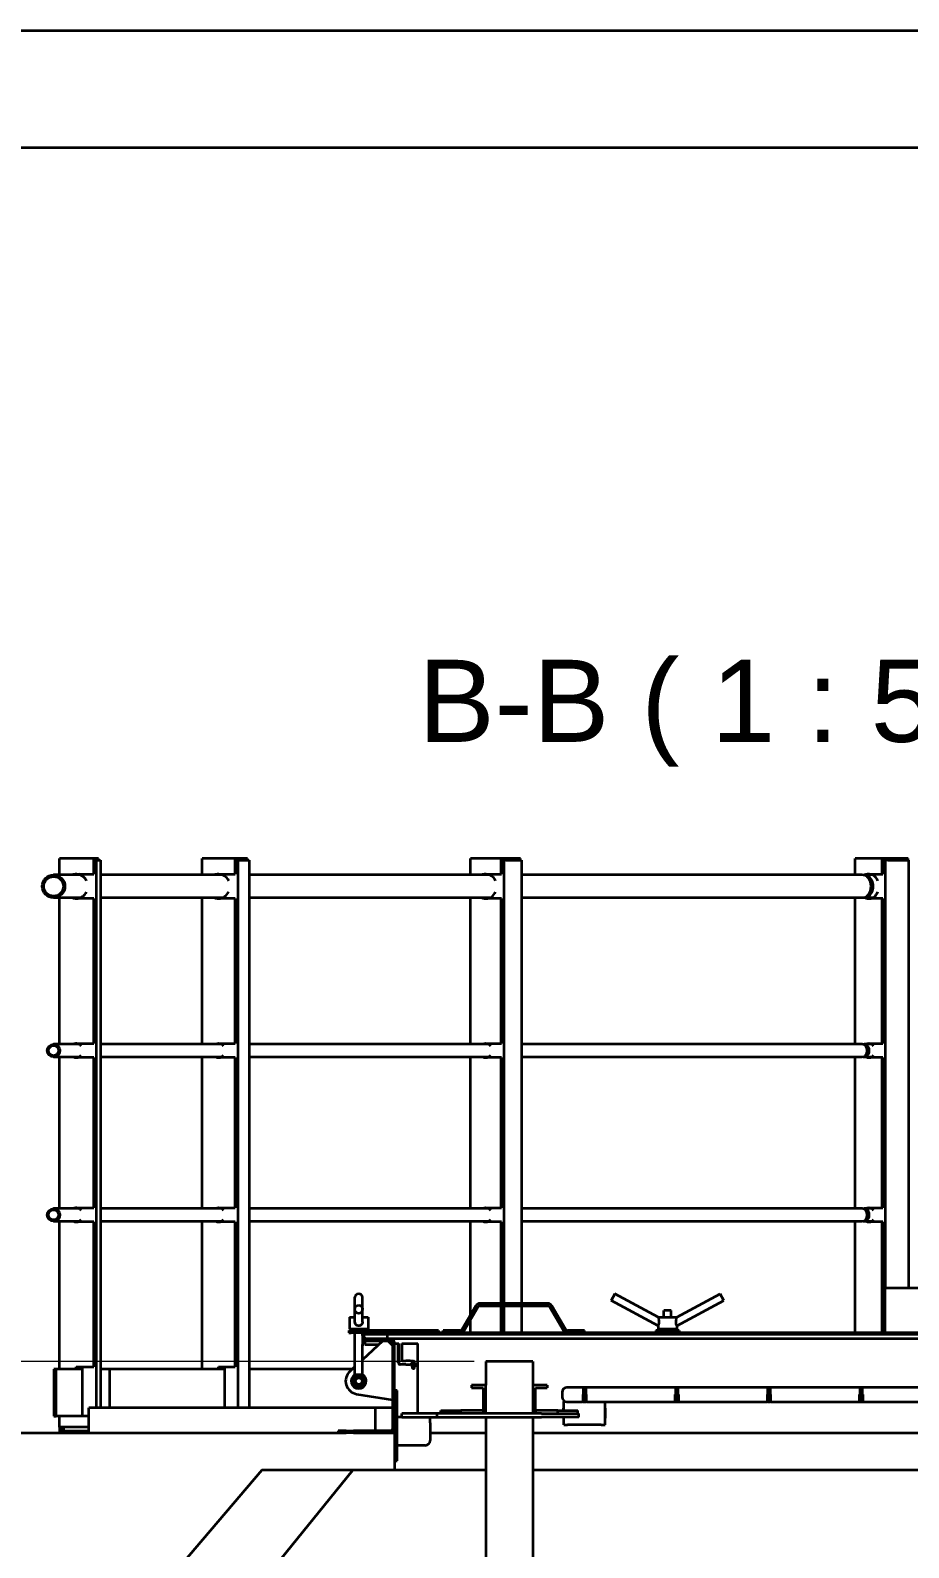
# Model space of a CAD drawing. Header units: millimetres. Extents: x 0 to 42050, y 0 to 29700.
# Drawn here: x 16747 to 18618, y 26467 to 29700 of the extents above; entities that cross this region are included whole.
import ezdxf

# ---------------------------------------------------------------- set-up
doc = ezdxf.new("R2010")
doc.units = ezdxf.units.MM
doc.header["$LTSCALE"] = 50
doc.layers.get('0').update_dxf_attribs({"lineweight": 18})
for name, color, linetype, lineweight in [('Border', 7, 'Continuous', 35), ('Dimension', 7, 'Continuous', 18), ('Hatch', 7, 'Continuous', 18), ('Symbol', 7, 'Continuous', 18), ('Visible', 7, 'Continuous', 35)]:
    doc.layers.add(name, color=color, linetype=linetype, lineweight=lineweight)
doc.styles.add('Label Text', font='arial.ttf')
doc.styles.add('Title', font='arial.ttf')
doc.dimstyles.new('Default - Method 2b', dxfattribs={"dimscale": 50, "dimtxt": 3, "dimasz": 2.5, "dimexe": 3, "dimexo": 0.5, "dimgap": 0.7, "dimtad": 0, "dimtoh": 1, "dimdec": 1, "dimrnd": 1e-08, "dimtxsty": 'Title', "dimcen": 0.09, "dimdle": 10, "dimclrd": 256, "dimclre": 256, "dimclrt": 7, "dimadec": 0, "dimazin": 2, "dimtfac": 0.833333, "dimtdec": 1, "dimtmove": 0, "dimatfit": 3, "dimfxl": 1, "dimtolj": 1, "dimlwd": -1, "dimlwe": -1, "dimarcsym": 0})
pattern_1 = [(129.77246, (0, 0), (-122.01384, -101.5588), [])]
pattern_2 = [(249.7727, (0, 0), (148.9596, -54.8871), [])]
pattern_3 = [(144.77244, (0, 0), (-91.571, -129.6777), [])]
pattern_4 = [(234.77265, (0, 0), (129.67805, -91.57055), [])]
pattern_5 = [(219.7726, (0, 0), (101.5591, -122.0136), [])]

# ---------------------------------------------------------------- blocks, each defined once
blk = doc.blocks.new('Borders Bigadan Border')
at = {"layer": 'Border'}
for p, q in [((0, 594), (841, 594)), ((836, 589), (20, 589))]:
    blk.add_line(p, q, dxfattribs=at)
blk = doc.blocks.new('*D38')
at = {"layer": 'Defpoints', "color": 0, "transparency": 16777216}
for p in [(17717.4, 26863.8), (15645.4, 20352.3), (16451.1, 20352.3)]:
    blk.add_point(p, dxfattribs=at)
at = {"layer": 'Dimension', "transparency": 16777216}
for p, q in [((17692.4, 26863.8), (15495.4, 26863.8)), ((15645.4, 26738.8), (15645.4, 23852.9)), ((15645.4, 20477.3), (15645.4, 23363.1)), ((16426.1, 20352.3), (15495.4, 20352.3))]:
    blk.add_line(p, q, dxfattribs=at)
for points in [[(15624.6, 26738.8), (15666.3, 26738.8), (15645.4, 26863.8)], [(15624.6, 20477.3), (15666.3, 20477.3), (15645.4, 20352.3)]]:
    blk.add_solid(points, dxfattribs=at)
at = {"layer": 'Dimension', "color": 7, "transparency": 16777216, "insert": (15722, 23398.1), "char_height": 150, "attachment_point": 7, "rotation": 90, "style": 'Title'}
blk.add_mtext('\\A1;6511', dxfattribs=at)

msp = doc.modelspace()

# ---------------------------------------------------------------- hatches: boundary and pattern name
at = {"layer": 'Hatch'}
h = msp.add_hatch(dxfattribs=at)
h.set_pattern_fill('ANSI31', color=256, scale=1270, angle=84.77246, style=0)
h.set_pattern_definition(pattern_1)
edge = h.paths.add_edge_path()
edge.add_ellipse((16796.08, 27876.33), major_axis=(24.15, 0), ratio=1, start_angle=0, end_angle=360)
edge = h.paths.add_edge_path(flags=0)
edge.add_ellipse((16796.08, 27876.33), major_axis=(-20.9, 0), ratio=1, start_angle=0, end_angle=360)
h = msp.add_hatch(dxfattribs=at)
h.set_pattern_fill('ANSI31', color=256, scale=1270, angle=204.77268, style=0)
h.set_pattern_definition(pattern_2)
edge = h.paths.add_edge_path()
edge.add_ellipse((16796.08, 27526.33), major_axis=(13.45, 0), ratio=1, start_angle=0, end_angle=360)
edge = h.paths.add_edge_path(flags=0)
edge.add_ellipse((16796.08, 27526.33), major_axis=(-10.8, 0), ratio=1, start_angle=0, end_angle=360)
h = msp.add_hatch(dxfattribs=at)
h.set_pattern_fill('ANSI31', color=256, scale=1270, angle=99.77244, style=0)
h.set_pattern_definition(pattern_3)
edge = h.paths.add_edge_path()
edge.add_ellipse((16796.08, 27176.33), major_axis=(0, 13.45), ratio=1, start_angle=0, end_angle=360)
edge = h.paths.add_edge_path(flags=0)
edge.add_ellipse((16796.08, 27176.33), major_axis=(0, 10.8), ratio=1, start_angle=0, end_angle=360)
h = msp.add_hatch(dxfattribs=at)
h.set_pattern_fill('ANSI31', color=256, scale=1270, angle=174.77261, style=0)
h.set_pattern_definition(pattern_5)
edge = h.paths.add_edge_path()
edge.add_ellipse((17446.44, 26975.17), major_axis=(0, 9.1), ratio=0.8790755, start_angle=0, end_angle=360)
h = msp.add_hatch(dxfattribs=at)
h.set_pattern_fill('ANSI31', color=256, scale=1270, angle=99.77244, style=0)
h.set_pattern_definition(pattern_3)
edge = h.paths.add_edge_path()
edge.add_line((17435.44, 26716.33), (17435.44, 26712.33))
edge.add_line((17435.44, 26712.33), (17514.44, 26712.33))
edge.add_ellipse((17514.44, 26720.33), major_axis=(8, 0), ratio=1, start_angle=270, end_angle=360)
edge.add_line((17522.44, 26720.33), (17522.44, 26904.33))
edge.add_ellipse((17514.44, 26904.33), major_axis=(8, 0), ratio=1, start_angle=0, end_angle=90)
edge.add_line((17514.44, 26912.33), (17462.44, 26912.33))
edge.add_line((17462.44, 26912.33), (17462.44, 26908.33))
edge.add_line((17462.44, 26908.33), (17514.44, 26908.33))
edge.add_ellipse((17514.44, 26904.33), major_axis=(4, 0), ratio=1, start_angle=0, end_angle=90, ccw=False)
edge.add_line((17518.44, 26904.33), (17518.44, 26720.33))
edge.add_ellipse((17514.44, 26720.33), major_axis=(0, -4), ratio=1, start_angle=0, end_angle=90, ccw=False)
edge.add_line((17514.44, 26716.33), (17435.44, 26716.33))
h = msp.add_hatch(dxfattribs=at)
h.set_pattern_fill('ANSI31', color=256, scale=1270, angle=174.77261, style=0)
h.set_pattern_definition(pattern_5)
edge = h.paths.add_edge_path()
edge.add_line((17457.44, 26900.33), (17457.44, 26912.33))
edge.add_line((17457.44, 26912.33), (17457.44, 26919.33))
edge.add_ellipse((17460.44, 26919.33), major_axis=(-3, 0), ratio=1, start_angle=270, end_angle=360, ccw=False)
edge.add_line((17460.44, 26922.33), (17507.44, 26922.33))
edge.add_line((17507.44, 26922.33), (19337.44, 26922.33))
edge.add_line((19337.44, 26922.33), (19384.44, 26922.33))
edge.add_ellipse((19384.44, 26919.33), major_axis=(3, 0), ratio=1, start_angle=0, end_angle=90, ccw=False)
edge.add_line((19387.44, 26919.33), (19387.44, 26912.33))
edge.add_line((19387.44, 26912.33), (19387.44, 26900.33))
edge.add_line((19387.44, 26900.33), (19390.44, 26900.33))
edge.add_line((19390.44, 26900.33), (19390.44, 26919.33))
edge.add_ellipse((19384.44, 26919.33), major_axis=(6, 0), ratio=1, start_angle=0, end_angle=90)
edge.add_line((19384.44, 26925.33), (17460.44, 26925.33))
edge.add_ellipse((17460.44, 26919.33), major_axis=(-6, 0), ratio=1, start_angle=270, end_angle=360)
edge.add_line((17454.44, 26919.33), (17454.44, 26900.33))
edge.add_line((17454.44, 26900.33), (17457.44, 26900.33))
h = msp.add_hatch(dxfattribs=at)
h.set_pattern_fill('ANSI31', color=256, scale=1270, angle=84.77246, style=0)
h.set_pattern_definition(pattern_1)
h.paths.add_polyline_path([(17457.44, 26922.33), (17457.44, 26919.33), (17457.44, 26912.33), (17462.44, 26912.33), (17507.44, 26912.33), (17507.44, 26922.33), (17460.44, 26922.33)])
h = msp.add_hatch(dxfattribs=at)
h.set_pattern_fill('ANSI31', color=256, scale=1270, angle=189.77265, style=0)
h.set_pattern_definition(pattern_4)
h.paths.add_polyline_path([(16801.58, 26747.33), (16801.58, 26847.33), (16796.58, 26847.33), (16796.58, 26747.33)])
h = msp.add_hatch(dxfattribs=at)
h.set_pattern_fill('ANSI31', color=256, scale=1270, angle=189.77265, style=0)
h.set_pattern_definition(pattern_4)
h.paths.add_polyline_path([(17522.44, 26652.33), (17528.44, 26652.33), (17528.44, 26802.33), (17522.44, 26802.33), (17522.44, 26720.33)])
h = msp.add_hatch(dxfattribs=at)
h.set_pattern_fill('ANSI31', color=256, scale=1270, angle=189.77265, style=0)
h.set_pattern_definition(pattern_4)
h.paths.add_polyline_path([(17930.94, 26778.33), (17930.94, 26808.33), (17924.94, 26808.33), (17924.94, 26778.33)])
h = msp.add_hatch(dxfattribs=at)
h.set_pattern_fill('ANSI31', color=256, scale=1270, angle=114.77241, style=0)
h.set_pattern_definition([(159.7724, (0, 0), (-54.8878, -148.95936), [])])
h.paths.add_polyline_path([(18127.44, 26778.33), (18127.44, 26808.33), (18121.44, 26808.33), (18121.44, 26778.33)])
h = msp.add_hatch(dxfattribs=at)
h.set_pattern_fill('ANSI31', color=256, scale=1270, angle=204.77268, style=0)
h.set_pattern_definition(pattern_2)
h.paths.add_polyline_path([(18323.77, 26778.33), (18323.77, 26808.33), (18317.77, 26808.33), (18317.77, 26778.33)])
h = msp.add_hatch(dxfattribs=at)
h.set_pattern_fill('ANSI31', color=256, scale=1270, angle=84.77246, style=0)
h.set_pattern_definition(pattern_1)
h.paths.add_polyline_path([(18520.24, 26778.33), (18520.24, 26808.33), (18514.24, 26808.33), (18514.24, 26778.33)])
h = msp.add_hatch(dxfattribs=at)
h.set_pattern_fill('ANSI31', color=256, scale=1270, angle=99.77244, style=0)
h.set_pattern_definition(pattern_3)
h.paths.add_polyline_path([(17419.44, 26712.33), (17419.44, 26716.33), (17402.44, 26716.33), (17402.44, 26712.33)])

# ---------------------------------------------------------------- linework, layer by layer
at = {"layer": 'Visible', "color": 9, "true_color": 0xc0c0c0}
for p, q in [((16881.19, 27935.33), (16808.68, 27935.33)), ((16808.68, 27900.48), (16808.68, 27935.33)), ((16891.59, 27935.33), (16881.19, 27935.33)), ((16881.19, 27935.33), (16881.19, 27902.33)), ((16881.54, 27932.33), (16881.54, 27902.33)), ((16881.77, 27932.33), (16881.54, 27932.33)), ((16881.77, 27932.33), (16886.74, 27932.33)), ((16886.74, 27932.33), (16886.74, 26765.33)), ((16887.78, 27932.33), (16886.74, 27932.33)), ((16887.78, 27932.33), (16894.94, 27932.33)), ((16891.59, 27932.33), (16891.59, 27935.33)), ((16894.94, 27932.33), (16895.98, 27932.33)), ((16895.98, 27932.33), (16895.98, 26765.33)), ((17182.52, 27935.33), (17112.82, 27935.33)), ((17112.82, 27900.48), (17112.82, 27935.33)), ((17209.27, 27935.33), (17182.52, 27935.33)), ((17182.52, 27935.33), (17182.52, 27902.33)), ((17183.41, 27932.33), (17183.41, 27902.33)), ((17184, 27932.33), (17183.41, 27932.33)), ((17184, 27932.33), (17188.78, 27932.33)), ((17188.78, 27932.33), (17188.78, 26765.33)), ((17191.45, 27932.33), (17188.78, 27932.33)), ((17191.45, 27932.33), (17209.88, 27932.33)), ((17209.27, 27932.33), (17209.27, 27935.33)), ((17209.88, 27932.33), (17212.56, 27932.33)), ((17212.56, 27932.33), (17212.56, 26765.33)), ((17749.14, 27935.33), (17684.66, 27935.33)), ((17684.66, 27900.48), (17684.66, 27935.33)), ((17791.33, 27935.33), (17749.14, 27935.33)), ((17749.14, 27935.33), (17749.14, 27902.33)), ((17750.55, 27932.33), (17750.55, 27902.33)), ((17751.49, 27932.33), (17750.55, 27932.33)), ((17751.49, 27932.33), (17755.9, 27932.33)), ((17755.9, 27932.33), (17755.9, 26987.59)), ((17760.12, 27932.33), (17755.9, 27932.33)), ((17760.12, 27932.33), (17789.18, 27932.33)), ((17789.18, 27932.33), (17793.4, 27932.33)), ((17791.33, 27932.33), (17791.33, 27935.33)), ((17793.4, 27932.33), (17793.4, 26987.59)), ((18561.52, 27935.33), (18504.48, 27935.33)), ((18504.48, 27900.48), (18504.48, 27935.33)), ((18617.68, 27935.33), (18561.52, 27935.33)), ((18561.52, 27935.33), (18561.52, 27902.33)), ((18563.39, 27932.33), (18563.39, 27902.33)), ((18564.64, 27932.33), (18563.39, 27932.33)), ((18564.64, 27932.33), (18568.55, 27932.33)), ((18568.55, 27932.33), (18568.55, 27020.33)), ((18574.16, 27932.33), (18568.55, 27932.33)), ((18574.16, 27932.33), (18612.85, 27932.33)), ((18612.85, 27932.33), (18618.47, 27932.33)), ((18617.68, 27932.33), (18617.68, 27935.33)), ((18618.47, 27932.33), (18618.47, 27020.33)), ((16853.63, 27900.48), (16796.08, 27900.48)), ((16844.94, 27902.33), (16881.19, 27902.33)), ((16850.45, 27902.33), (16856.44, 27898.84)), ((16881.19, 27902.33), (16881.54, 27902.33)), ((17156.95, 27900.48), (16895.98, 27900.48)), ((17141.54, 27901.27), (17141.54, 27900.48)), ((17147.67, 27902.33), (17182.52, 27902.33)), ((17153.89, 27902.33), (17159.65, 27898.84)), ((17182.52, 27902.33), (17183.41, 27902.33)), ((17726.46, 27900.48), (17212.56, 27900.48)), ((17716.9, 27902.33), (17749.14, 27902.33)), ((17723.63, 27902.33), (17728.96, 27898.84)), ((17749.14, 27902.33), (17750.55, 27902.33)), ((18519.51, 27900.48), (17793.4, 27900.48)), ((18542.5, 27900.48), (18523.84, 27900.48)), ((18533, 27902.33), (18561.52, 27902.33)), ((18540, 27902.33), (18544.71, 27898.84)), ((18561.52, 27902.33), (18563.39, 27902.33)), ((18535.74, 27890.15), (18535.46, 27890.54)), ((16796.08, 27852.18), (16853.1, 27852.18)), ((16808.68, 27539.78), (16808.68, 27852.18)), ((16881.19, 27850.33), (16844.94, 27850.33)), ((16881.19, 27850.33), (16881.19, 27541.33)), ((16881.54, 27850.33), (16881.19, 27850.33)), ((16881.54, 27850.33), (16881.54, 27541.33)), ((16895.98, 27852.18), (17156.44, 27852.18)), ((17112.82, 27539.78), (17112.82, 27852.18)), ((17141.54, 27852.18), (17141.54, 27851.39)), ((17144.83, 27852.18), (17144.83, 27850.62)), ((17182.52, 27850.33), (17147.67, 27850.33)), ((17182.52, 27850.33), (17182.52, 27541.33)), ((17183.41, 27850.33), (17182.52, 27850.33)), ((17183.41, 27850.33), (17183.41, 27541.33)), ((17212.56, 27852.18), (17725.99, 27852.18)), ((17684.66, 27539.78), (17684.66, 27852.18)), ((17749.14, 27850.33), (17716.9, 27850.33)), ((17749.14, 27850.33), (17749.14, 27541.33)), ((17750.55, 27850.33), (17749.14, 27850.33)), ((17750.55, 27850.33), (17750.55, 27541.33)), ((17793.4, 27852.18), (18519.51, 27852.18)), ((18504.48, 27539.78), (18504.48, 27852.18)), ((18523.84, 27852.18), (18542.08, 27852.18)), ((18561.52, 27850.33), (18533, 27850.33)), ((18535.74, 27862.5), (18535.46, 27862.11)), ((18561.52, 27850.33), (18561.52, 27541.33)), ((18563.39, 27850.33), (18561.52, 27850.33)), ((18563.39, 27850.33), (18563.39, 27541.33)), ((16850.19, 27539.78), (16796.08, 27539.78)), ((16796.08, 27512.88), (16850.12, 27512.88)), ((16808.68, 27189.78), (16808.68, 27512.88)), ((16844.94, 27541.33), (16881.19, 27541.33)), ((16881.19, 27511.33), (16844.94, 27511.33)), ((16847.52, 27541.33), (16850.98, 27539.32)), ((16881.19, 27541.33), (16881.54, 27541.33)), ((16881.19, 27511.33), (16881.19, 27191.33)), ((16881.54, 27511.33), (16881.19, 27511.33)), ((16881.54, 27511.33), (16881.54, 27191.33)), ((17153.64, 27539.78), (16895.98, 27539.78)), ((16895.98, 27512.88), (17153.58, 27512.88)), ((17112.82, 27189.78), (17112.82, 27512.88)), ((17144.83, 27512.88), (17144.83, 27511.85)), ((17147.67, 27541.33), (17182.52, 27541.33)), ((17182.52, 27511.33), (17147.67, 27511.33)), ((17151.08, 27541.33), (17154.4, 27539.32)), ((17182.52, 27541.33), (17183.41, 27541.33)), ((17182.52, 27511.33), (17182.52, 27191.33)), ((17183.41, 27511.33), (17182.52, 27511.33)), ((17183.41, 27511.33), (17183.41, 27191.33)), ((17723.4, 27539.78), (17212.56, 27539.78)), ((17212.56, 27512.88), (17723.34, 27512.88)), ((17684.66, 27189.78), (17684.66, 27512.88)), ((17716.9, 27541.33), (17749.14, 27541.33)), ((17749.14, 27511.33), (17716.9, 27511.33)), ((17721.03, 27541.33), (17724.1, 27539.32)), ((17749.14, 27541.33), (17750.55, 27541.33)), ((17749.14, 27511.33), (17749.14, 27191.33)), ((17750.55, 27511.33), (17749.14, 27511.33)), ((17750.55, 27511.33), (17750.55, 27191.33)), ((18519.51, 27539.78), (17793.4, 27539.78)), ((17793.4, 27512.88), (18519.51, 27512.88)), ((18504.48, 27189.78), (18504.48, 27512.88)), ((18539.79, 27539.78), (18523.84, 27539.78)), ((18523.84, 27512.88), (18539.74, 27512.88)), ((18528.92, 27534.6), (18528.25, 27535.27)), ((18528.92, 27518.06), (18528.25, 27517.39)), ((18533, 27541.33), (18561.52, 27541.33)), ((18561.52, 27511.33), (18533, 27511.33)), ((18537.7, 27541.33), (18540.42, 27539.32)), ((18561.52, 27541.33), (18563.39, 27541.33)), ((18561.52, 27511.33), (18561.52, 27191.33)), ((18563.39, 27511.33), (18561.52, 27511.33)), ((18563.39, 27511.33), (18563.39, 27191.33)), ((16850.19, 27189.78), (16796.08, 27189.78)), ((16844.94, 27191.33), (16881.19, 27191.33)), ((16847.52, 27191.33), (16850.98, 27189.32)), ((16881.19, 27191.33), (16881.54, 27191.33)), ((17153.64, 27189.78), (16895.98, 27189.78)), ((17147.67, 27191.33), (17182.52, 27191.33)), ((17151.08, 27191.33), (17154.4, 27189.32)), ((17182.52, 27191.33), (17183.41, 27191.33)), ((17723.4, 27189.78), (17212.56, 27189.78)), ((17716.9, 27191.33), (17749.14, 27191.33)), ((17721.03, 27191.33), (17724.1, 27189.32)), ((17749.14, 27191.33), (17750.55, 27191.33)), ((18519.51, 27189.78), (17793.4, 27189.78)), ((18539.79, 27189.78), (18523.84, 27189.78)), ((18533, 27191.33), (18561.52, 27191.33)), ((18537.7, 27191.33), (18540.42, 27189.32)), ((18561.52, 27191.33), (18563.39, 27191.33)), ((16796.08, 27162.88), (16850.12, 27162.88)), ((16808.68, 26847.33), (16808.68, 27162.88)), ((16881.19, 27161.33), (16844.94, 27161.33)), ((16881.19, 27161.33), (16881.19, 26852.33)), ((16881.54, 27161.33), (16881.19, 27161.33)), ((16881.54, 27161.33), (16881.54, 26852.33)), ((16895.98, 27162.88), (17153.58, 27162.88)), ((17112.82, 26847.33), (17112.82, 27162.88)), ((17144.83, 27162.88), (17144.83, 27161.85)), ((17182.52, 27161.33), (17147.67, 27161.33)), ((17182.52, 27161.33), (17182.52, 26852.33)), ((17183.41, 27161.33), (17182.52, 27161.33)), ((17183.41, 27161.33), (17183.41, 26852.33)), ((17212.56, 27162.88), (17723.34, 27162.88)), ((17684.66, 26963.41), (17684.66, 27162.88)), ((17749.14, 27161.33), (17716.9, 27161.33)), ((17749.14, 27161.33), (17749.14, 26987.59)), ((17750.55, 27161.33), (17749.14, 27161.33)), ((17750.55, 27161.33), (17750.55, 26987.59)), ((17793.4, 27162.88), (18519.51, 27162.88)), ((18504.48, 26925.33), (18504.48, 27162.88)), ((18523.84, 27162.88), (18539.74, 27162.88)), ((18528.92, 27184.6), (18528.25, 27185.27)), ((18528.92, 27168.06), (18528.25, 27167.39)), ((18561.52, 27161.33), (18533, 27161.33)), ((18561.52, 27161.33), (18561.52, 26925.33)), ((18563.39, 27161.33), (18561.52, 27161.33)), ((18563.39, 27161.33), (18563.39, 26925.33)), ((17749.14, 26982.59), (17749.14, 26925.33)), ((17750.55, 26982.59), (17750.55, 26925.33)), ((17755.9, 26982.59), (17755.9, 26925.33)), ((17793.4, 26982.59), (17793.4, 26925.33)), ((17684.66, 26925.33), (17684.66, 26953.41)), ((16801.58, 26847.33), (16796.58, 26847.33)), ((16796.58, 26847.33), (16796.58, 26747.33)), ((16801.58, 26747.33), (16801.58, 26847.33)), ((16856.94, 26847.33), (16801.58, 26847.33)), ((16844.44, 26847.33), (16844.44, 26852.33)), ((16844.44, 26852.33), (16881.19, 26852.33)), ((16844.79, 26852.33), (16844.79, 26847.33)), ((16854.49, 26847.33), (16854.49, 26852.33)), ((16854.84, 26852.33), (16854.84, 26847.33)), ((16856.94, 26852.33), (16856.94, 26747.33)), ((16881.19, 26852.33), (16881.54, 26852.33)), ((16915.8, 26847.33), (16895.98, 26847.33)), ((16915.8, 26765.33), (16915.8, 26847.33)), ((16916.02, 26847.33), (16915.8, 26847.33)), ((17160.13, 26847.33), (16916.02, 26847.33)), ((16916.02, 26765.33), (16916.02, 26847.33)), ((17147.19, 26847.33), (17147.19, 26852.33)), ((17147.19, 26852.33), (17182.52, 26852.33)), ((17148.08, 26852.33), (17148.08, 26847.33)), ((17160.13, 26852.33), (17160.13, 26765.33)), ((17182.52, 26852.33), (17183.41, 26852.33)), ((17432.25, 26847.33), (17212.56, 26847.33)), ((16796.58, 26747.33), (16801.58, 26747.33)), ((16850.53, 26747.33), (16801.58, 26747.33)), ((16808.68, 26724.33), (16808.68, 26747.33)), ((16870.89, 26747.33), (16850.53, 26747.33)), ((16721.09, 26712.33), (17402.44, 26712.33)), ((16817.62, 26724.33), (16808.68, 26724.33)), ((16809.72, 26712.33), (16809.72, 26724.33)), ((16870.89, 26715.33), (16811.78, 26715.33)), ((16811.78, 26715.33), (16811.78, 26712.33)), ((16812.7, 26715.33), (16812.7, 26724.33)), ((16817.21, 26721.33), (16817.21, 26724.33)), ((16817.21, 26721.33), (16817.21, 26715.33)), ((16870.89, 26724.33), (16817.62, 26724.33)), ((17514.44, 26712.33), (17522.44, 26712.33)), ((17598.44, 26712.33), (17717.44, 26712.33)), ((17817.44, 26712.33), (19322.44, 26712.33)), ((17522.44, 26652.33), (17522.44, 26632.33)), ((17239.8, 26632.33), (17052.35, 26412.33)), ((17522.44, 26632.33), (17239.8, 26632.33)), ((17255.69, 26412.33), (17433.81, 26632.33)), ((17717.44, 26632.33), (17522.44, 26632.33)), ((19322.44, 26632.33), (17817.44, 26632.33))]:
    msp.add_line(p, q, dxfattribs=at)
at = {"layer": 'Visible'}
for p, q in [((17438.44, 26975.17), (17438.44, 27001.3)), ((17454.44, 26975.17), (17454.44, 27001.3)), ((17992.07, 27008.33), (17984.44, 26994.26)), ((18084.44, 26940.04), (17984.44, 26994.26)), ((18084.44, 26958.24), (17992.07, 27008.33)), ((18124.44, 26958.24), (18216.81, 27008.33)), ((18124.44, 26940.04), (18224.44, 26994.26)), ((18224.44, 26994.26), (18216.81, 27008.33)), ((18568.44, 26925.33), (18568.44, 27020.33)), ((18668.44, 27020.33), (18568.44, 27020.33)), ((17438.44, 26948.23), (17438.44, 26975.17)), ((17454.44, 26948.23), (17454.44, 26975.17)), ((17695.73, 26982.59), (17667, 26932.83)), ((17671.33, 26930.33), (17700.06, 26980.09)), ((17849.49, 26987.59), (17704.39, 26987.59)), ((17704.39, 26982.59), (17849.49, 26982.59)), ((17853.82, 26980.09), (17882.55, 26930.33)), ((17886.88, 26932.83), (17858.15, 26982.59)), ((18112.44, 26972.33), (18096.44, 26972.33)), ((18096.44, 26958.33), (18096.44, 26972.33)), ((18112.44, 26958.33), (18112.44, 26972.33)), ((17425.44, 26930.33), (17425.44, 26925.33)), ((17425.44, 26930.33), (17430.44, 26930.33)), ((17426.44, 26958.33), (17438.44, 26958.33)), ((17426.44, 26958.33), (17426.44, 26933.33)), ((17426.44, 26933.33), (17466.44, 26933.33)), ((17616.44, 26930.33), (17430.44, 26930.33)), ((17431.44, 26930.33), (17431.44, 26933.33)), ((17454.44, 26958.33), (17466.44, 26958.33)), ((17461.44, 26930.33), (17461.44, 26933.33)), ((17466.44, 26958.33), (17466.44, 26933.33)), ((17616.44, 26930.33), (17616.44, 26925.33)), ((17662.67, 26930.33), (17626.44, 26930.33)), ((17626.44, 26925.33), (17626.44, 26930.33)), ((17927.44, 26930.33), (17891.21, 26930.33)), ((17927.44, 26925.33), (17927.44, 26930.33)), ((18129.44, 26930.33), (18079.44, 26930.33)), ((18079.44, 26930.33), (18079.44, 26925.33)), ((18084.44, 26958.33), (18124.44, 26958.33)), ((18084.44, 26958.33), (18084.44, 26958.24)), ((18084.44, 26940.04), (18084.44, 26933.33)), ((18084.44, 26933.33), (18124.44, 26933.33)), ((18089.44, 26930.33), (18089.44, 26933.33)), ((18119.44, 26930.33), (18119.44, 26933.33)), ((18124.44, 26958.33), (18124.44, 26958.24)), ((18124.44, 26940.04), (18124.44, 26933.33)), ((18129.44, 26930.33), (18129.44, 26925.33)), ((17425.44, 26925.33), (17430.44, 26925.33)), ((17460.44, 26925.33), (17430.44, 26925.33)), ((17438.44, 26836.18), (17438.44, 26925.33)), ((17454.44, 26919.33), (17454.44, 26925.33)), ((17454.44, 26919.33), (17454.44, 26900.33)), ((17497.86, 26907.8), (17454.44, 26867.78)), ((17454.44, 26900.33), (17457.44, 26900.33)), ((17454.44, 26836.18), (17454.44, 26900.33)), ((17457.44, 26922.33), (17457.44, 26912.33)), ((17507.44, 26922.33), (17457.44, 26922.33)), ((17457.44, 26900.33), (17457.44, 26919.33)), ((17457.44, 26912.33), (17507.44, 26912.33)), ((17459.56, 26912.33), (17459.56, 26900.33)), ((17459.56, 26900.33), (17489.76, 26900.33)), ((19384.44, 26925.33), (17460.44, 26925.33)), ((17460.44, 26922.33), (19384.44, 26922.33)), ((17514.44, 26912.33), (17462.44, 26912.33)), ((17462.44, 26912.33), (17462.44, 26908.33)), ((17462.44, 26908.33), (17514.44, 26908.33)), ((17507.44, 26912.33), (17507.44, 26922.33)), ((17518.44, 26898.33), (17508.44, 26908.33)), ((19330.44, 26912.33), (17514.44, 26912.33)), ((17516.44, 26900.33), (17518.44, 26900.33)), ((17518.44, 26904.33), (17518.44, 26720.33)), ((17522.44, 26720.33), (17522.44, 26904.33)), ((17522.44, 26902.33), (17530.81, 26902.33)), ((17530.81, 26902.33), (17531.85, 26902.33)), ((17530.81, 26861.33), (17530.81, 26902.33)), ((17531.85, 26902.33), (17531.85, 26861.33)), ((17538.54, 26902.33), (17546.91, 26902.33)), ((17538.54, 26902.33), (17538.54, 26866.33)), ((17546.91, 26902.33), (17556.09, 26902.33)), ((17556.09, 26902.33), (17569.56, 26902.33)), ((17569.56, 26902.33), (17572.34, 26902.33)), ((17572.34, 26753.33), (17572.34, 26902.33)), ((17539.5, 26865.33), (17546.91, 26865.33)), ((17556.09, 26865.33), (17546.91, 26865.33)), ((17556.09, 26865.33), (17562.82, 26865.33)), ((17561.32, 26848.94), (17561.32, 26864.86)), ((17817.44, 26863.76), (17717.44, 26863.76)), ((17717.44, 26863.76), (17717.44, 26813.76)), ((17817.44, 26863.76), (17817.44, 26813.76)), ((17438.44, 26853.03), (17427.46, 26842.92)), ((17438.44, 26836.18), (17454.44, 26836.18)), ((17546.91, 26857.33), (17534.68, 26857.33)), ((17546.91, 26857.33), (17556.09, 26857.33)), ((17559.29, 26857.33), (17556.09, 26857.33)), ((17560, 26852.33), (17560, 26856.33)), ((17562.82, 26852.33), (17562.82, 26861.33)), ((17565.65, 26861.33), (17565.65, 26852.33)), ((17528.44, 26802.33), (17522.44, 26802.33)), ((17522.44, 26802.33), (17522.44, 26652.33)), ((17528.44, 26652.33), (17528.44, 26802.33)), ((17717.44, 26813.76), (17686.75, 26813.76)), ((17686.75, 26813.76), (17686.75, 26807.76)), ((17686.75, 26807.76), (17711.44, 26807.76)), ((17711.44, 26807.76), (17711.44, 26759.33)), ((17717.44, 26753.33), (17717.44, 26813.76)), ((17848.12, 26813.76), (17817.44, 26813.76)), ((17817.44, 26813.76), (17817.44, 26753.33)), ((17823.44, 26759.33), (17823.44, 26807.76)), ((17823.44, 26807.76), (17848.12, 26807.76)), ((17848.12, 26813.76), (17848.12, 26807.76)), ((17924.94, 26808.33), (17889.94, 26808.33)), ((17930.94, 26808.33), (17924.94, 26808.33)), ((17924.94, 26808.33), (17924.94, 26778.33)), ((17930.94, 26778.33), (17930.94, 26808.33)), ((18121.44, 26808.33), (17930.94, 26808.33)), ((18127.44, 26808.33), (18121.44, 26808.33)), ((18121.44, 26808.33), (18121.44, 26778.33)), ((18317.77, 26808.33), (18127.44, 26808.33)), ((18127.44, 26778.33), (18127.44, 26808.33)), ((18323.77, 26808.33), (18317.77, 26808.33)), ((18317.77, 26808.33), (18317.77, 26778.33)), ((18323.77, 26778.33), (18323.77, 26808.33)), ((18514.24, 26808.33), (18323.77, 26808.33)), ((18520.24, 26808.33), (18514.24, 26808.33)), ((18514.24, 26808.33), (18514.24, 26778.33)), ((18710.61, 26808.33), (18520.24, 26808.33)), ((18520.24, 26778.33), (18520.24, 26808.33)), ((17441.97, 26794.69), (17518.44, 26782.33)), ((17879.94, 26798.33), (17879.94, 26788.33)), ((17883.44, 26759.33), (17883.44, 26778.83)), ((17883.44, 26778.83), (17886.82, 26778.83)), ((17889.94, 26778.33), (17922.44, 26778.33)), ((17924.94, 26778.83), (17923.76, 26778.83)), ((17924.44, 26780.33), (17924.44, 26793.33)), ((17924.44, 26793.33), (17924.94, 26793.33)), ((17924.94, 26778.33), (17930.94, 26778.33)), ((17930.94, 26793.33), (17931.44, 26793.33)), ((17932.12, 26778.83), (17930.94, 26778.83)), ((17931.44, 26793.33), (17931.44, 26780.33)), ((17933.44, 26778.33), (18120.94, 26778.33)), ((17971.44, 26728.83), (17971.44, 26778.33)), ((18120.94, 26793.33), (18121.44, 26793.33)), ((18120.94, 26778.33), (18120.94, 26793.33)), ((18121.44, 26778.33), (18127.44, 26778.33)), ((18127.44, 26793.33), (18127.94, 26793.33)), ((18127.94, 26793.33), (18127.94, 26778.33)), ((18127.94, 26778.33), (18315.27, 26778.33)), ((18317.27, 26780.33), (18317.27, 26793.33)), ((18317.27, 26793.33), (18317.77, 26793.33)), ((18317.77, 26778.33), (18323.77, 26778.33)), ((18323.77, 26793.33), (18324.27, 26793.33)), ((18324.27, 26793.33), (18324.27, 26780.33)), ((18326.27, 26778.33), (18513.74, 26778.33)), ((18513.74, 26793.33), (18514.24, 26793.33)), ((18513.74, 26778.33), (18513.74, 26793.33)), ((18514.24, 26778.33), (18520.24, 26778.33)), ((18520.24, 26793.33), (18520.74, 26793.33)), ((18520.74, 26793.33), (18520.74, 26778.33)), ((18520.74, 26778.33), (18708.11, 26778.33)), ((17481.54, 26765.33), (16870.89, 26765.33)), ((16870.89, 26712.33), (16870.89, 26765.33)), ((17518.44, 26765.33), (17481.54, 26765.33)), ((17481.54, 26765.33), (17481.54, 26716.33)), ((17538.44, 26745.33), (17528.44, 26745.33)), ((17538.44, 26745.33), (17538.44, 26753.33)), ((17613.44, 26753.33), (17538.44, 26753.33)), ((17538.44, 26745.33), (17613.44, 26745.33)), ((17598.44, 26733.33), (17598.44, 26745.33)), ((17613.44, 26745.33), (17613.44, 26753.33)), ((17835.77, 26753.33), (17613.44, 26753.33)), ((17613.44, 26745.33), (17835.77, 26745.33)), ((17621.29, 26759.33), (17663.81, 26759.33)), ((17621.29, 26753.33), (17621.29, 26759.33)), ((17663.81, 26753.33), (17663.81, 26759.33)), ((17712.07, 26759.33), (17663.81, 26759.33)), ((17712.07, 26753.33), (17712.07, 26759.33)), ((17717.44, 26745.33), (17717.44, 21385.88)), ((17817.44, 26745.33), (17817.44, 21385.88)), ((17822.8, 26759.33), (17822.8, 26753.33)), ((17871.07, 26759.33), (17822.8, 26759.33)), ((17835.77, 26753.33), (17915.44, 26753.33)), ((17915.44, 26745.33), (17835.77, 26745.33)), ((17871.07, 26759.33), (17913.59, 26759.33)), ((17871.07, 26753.33), (17871.07, 26759.33)), ((17882.94, 26764.33), (17883.44, 26764.33)), ((17882.94, 26759.33), (17882.94, 26764.33)), ((17882.94, 26743.33), (17882.94, 26745.33)), ((17883.44, 26743.33), (17882.94, 26743.33)), ((17883.44, 26728.83), (17883.44, 26745.33)), ((17913.59, 26753.33), (17913.59, 26759.33)), ((17915.44, 26745.33), (17915.44, 26753.33)), ((17971.44, 26764.33), (17971.94, 26764.33)), ((17971.94, 26743.33), (17971.44, 26743.33)), ((17971.94, 26764.33), (17971.94, 26743.33)), ((17419.44, 26716.33), (17402.44, 26716.33)), ((17402.44, 26716.33), (17402.44, 26712.33)), ((17402.44, 26712.33), (17419.44, 26712.33)), ((17419.44, 26712.33), (17419.44, 26716.33)), ((17419.44, 26716.33), (17435.44, 26716.33)), ((17435.44, 26712.33), (17419.44, 26712.33)), ((17435.44, 26716.33), (17435.44, 26712.33)), ((17514.44, 26716.33), (17435.44, 26716.33)), ((17435.44, 26712.33), (17514.44, 26712.33)), ((17598.44, 26733.33), (17598.44, 26695.33)), ((17883.44, 26728.83), (17891.44, 26728.83)), ((17963.44, 26728.83), (17891.44, 26728.83)), ((17963.44, 26728.83), (17971.44, 26728.83)), ((17588.44, 26685.33), (17528.44, 26685.33)), ((17522.44, 26652.33), (17528.44, 26652.33))]:
    msp.add_line(p, q, dxfattribs=at)
at = {"layer": 'Visible', "color": 9, "true_color": 0xc0c0c0}
for centre, radius in [((16796.08, 27876.33), 24.15), ((16796.08, 27876.33), 20.9), ((16796.08, 27526.33), 13.45), ((16796.08, 27526.33), 10.8), ((16796.08, 27176.33), 13.45), ((16796.08, 27176.33), 10.8)]:
    msp.add_circle(centre, radius, dxfattribs=at)
at = {"layer": 'Visible'}
for radius in [13.56, 11.58, 8.9, 8, 7]:
    msp.add_circle((17446.44, 26822.33), radius, dxfattribs=at)
for centre, radius, start, end in [((17704.39, 26977.59), 10, 90, 150), ((17704.39, 26977.59), 5, 90, 150), ((17849.49, 26977.59), 10, 30, 90), ((17849.49, 26977.59), 5, 30, 90), ((17662.67, 26935.33), 5, 270, 330), ((17662.67, 26935.33), 10, 270, 330), ((17891.21, 26935.33), 10, 210, 270), ((17891.21, 26935.33), 5, 210, 270), ((17460.44, 26919.33), 6, 90, 180), ((17460.44, 26919.33), 3, 90, 180), ((17499.22, 26906.33), 2, 90, 132.66341), ((17514.44, 26904.33), 8, 0, 90), ((17514.44, 26904.33), 4, 0, 90), ((17446.44, 26822.33), 28, 132.66341, 260.81923), ((17446.44, 26822.33), 16, 120, 60), ((17889.94, 26798.33), 10, 90, 180), ((17889.94, 26788.33), 10, 180, 270), ((17922.44, 26780.33), 2, 270, 0), ((17933.44, 26780.33), 2, 180, 270), ((18315.27, 26780.33), 2, 270, 0), ((18326.27, 26780.33), 2, 180, 270), ((17514.44, 26720.33), 8, 270, 0), ((17514.44, 26720.33), 4, 270, 0), ((17588.44, 26695.33), 10, 270, 0)]:
    msp.add_arc(centre, radius, start, end, dxfattribs=at)
at = {"layer": 'Visible', "color": 9, "true_color": 0xc0c0c0}
for centre, major_axis, ratio, start_param, end_param in [((16844.94, 27876.33), (0, 26), 0.993306, 0, 0.3795103), ((16845.28, 27876.33), (0, 26), 0.993306, 0, 0.3795103), ((16854.99, 27876.33), (0, 26), 0.993306, 0.1554719, 0.3795103), ((16855.33, 27876.33), (0, 26), 0.993306, 0.1660844, 0.3795103), ((16843.53, 27876.33), (0, -26), 0.993306, 2.0436914, 2.6179939), ((17147.67, 27876.33), (0, 26), 0.9548038, 0, 0.3795103), ((17148.56, 27876.33), (0, 26), 0.9548038, 0, 0.3795103), ((17147.24, 27876.33), (0, -26), 0.9548038, 2.0436914, 2.6179939), ((17716.9, 27876.33), (0, 26), 0.8833548, 0, 0.3795103), ((17718.31, 27876.33), (0, 26), 0.8833548, 0, 0.3795103), ((17717.48, 27876.33), (0, -26), 0.8833548, 2.0436914, 2.6179939), ((18519.51, 27876.33), (0, 24.15), 0.7865722, 3.1415927, 6.2831853), ((18523.84, 27876.33), (0, 24.15), 0.7860366, 3.0274682, 6.3973098), ((18533, 27876.33), (0, 26), 0.7814246, 0, 0.3795103), ((18534.87, 27876.33), (0, 26), 0.7814246, 0, 0.3795103), ((18534.56, 27876.33), (0, -26), 0.7814246, 2.0436914, 2.6179939), ((18523.84, 27876.33), (0, 20.9), 0.7860366, 3.6727236, 5.7520544), ((18523.84, 27876.33), (0, 20.5), 0.7863044, 3.9721766, 5.4526013), ((16844.94, 27876.33), (0, -26), 0.993306, 5.903675, 6.2831853), ((16845.28, 27876.33), (0, -26), 0.993306, 5.903675, 6.2831853), ((16852.42, 27876.33), (0, -26), 0.993306, 5.903675, 6.1101228), ((16852.77, 27876.33), (0, -26), 0.993306, 5.903675, 6.1033078), ((16843.53, 27876.33), (0, -26), 0.993306, 0.0339954, 1.0979012), ((16854.99, 27876.33), (0, -26), 0.993306, 5.903675, 6.0594808), ((16855.33, 27876.33), (0, -26), 0.993306, 5.903675, 6.0525949), ((17147.67, 27876.33), (0, -26), 0.9548038, 5.903675, 6.2831853), ((17148.56, 27876.33), (0, -26), 0.9548038, 5.903675, 6.2831853), ((17147.24, 27876.33), (0, -26), 0.9548038, 0.0264913, 1.0979012), ((17716.9, 27876.33), (0, -26), 0.8833548, 5.903675, 6.2831853), ((17718.31, 27876.33), (0, -26), 0.8833548, 5.903675, 6.2831853), ((17718.88, 27876.33), (0, -26), 0.8833548, 5.903675, 6.2525692), ((17717.48, 27876.33), (0, -26), 0.8833548, 0.018055, 1.0979012), ((18533, 27876.33), (0, -26), 0.7814246, 5.903675, 6.2831853), ((18534.87, 27876.33), (0, -26), 0.7814246, 5.903675, 6.2831853), ((18536.43, 27876.33), (0, -26), 0.7814246, 5.903675, 6.2370993), ((18534.56, 27876.33), (0, -26), 0.7814246, 0.0077485, 1.0979012), ((16844.94, 27526.33), (0, 15), 0.993306, 0, 0.4586146), ((16844.94, 27526.33), (0, -15), 0.993306, 5.8245707, 6.2831853), ((16845.28, 27526.33), (0, 15), 0.993306, 0, 0.4586146), ((16845.28, 27526.33), (0, -15), 0.993306, 5.8245707, 6.2831853), ((16843.53, 27526.33), (0, -15), 0.993306, 0.0589481, 0.879161), ((16852.42, 27526.33), (0, -15), 0.993306, 5.8245707, 5.9800858), ((16852.77, 27526.33), (0, -15), 0.993306, 5.8245707, 5.9678776), ((16854.99, 27526.33), (0, 15), 0.993306, 0.3842133, 0.4586146), ((16854.99, 27526.33), (0, 15), 0.993306, 2.682978, 2.7468958), ((16855.33, 27526.33), (0, -15), 0.993306, 3.5404772, 3.6002073), ((16855.33, 27526.33), (0, -15), 0.993306, 5.8245707, 5.8758572), ((16843.53, 27526.33), (0, -15), 0.993306, 2.2624317, 2.6179939), ((17147.67, 27526.33), (0, 15), 0.9548038, 0, 0.4586146), ((17147.67, 27526.33), (0, -15), 0.9548038, 5.8245707, 6.2831853), ((17148.56, 27526.33), (0, 15), 0.9548038, 0, 0.4586146), ((17148.56, 27526.33), (0, -15), 0.9548038, 5.8245707, 6.2831853), ((17147.24, 27526.33), (0, -15), 0.9548038, 0.045929, 0.879161), ((17147.24, 27526.33), (0, -15), 0.9548038, 2.2624317, 2.6179939), ((17716.9, 27526.33), (0, 15), 0.8833548, 0, 0.4586146), ((17716.9, 27526.33), (0, -15), 0.8833548, 5.8245707, 6.2831853), ((17718.31, 27526.33), (0, 15), 0.8833548, 0, 0.4586146), ((17718.31, 27526.33), (0, -15), 0.8833548, 5.8245707, 6.2831853), ((17718.88, 27526.33), (0, -15), 0.8833548, 5.8245707, 6.2301007), ((17717.48, 27526.33), (0, -15), 0.8833548, 0.0312987, 0.879161), ((17717.48, 27526.33), (0, -15), 0.8833548, 2.2624317, 2.6179939), ((18519.51, 27526.33), (0, 13.45), 0.7865722, 3.1415927, 6.2831853), ((18523.84, 27526.33), (0, 13.45), 0.7860366, 2.93567, 6.489108), ((18523.84, 27526.33), (0, -10.8), 0.7860366, 0.3683487, 2.773244), ((18533, 27526.33), (0, 15), 0.7814246, 0, 0.4586146), ((18533, 27526.33), (0, -15), 0.7814246, 5.8245707, 6.2831853), ((18523.84, 27526.33), (0, 10.5), 0.7863044, 3.8051037, 5.6196743), ((18534.87, 27526.33), (0, 15), 0.7814246, 0, 0.4586146), ((18534.87, 27526.33), (0, -15), 0.7814246, 5.8245707, 6.2831853), ((18536.43, 27526.33), (0, -15), 0.7814246, 5.8245707, 6.2032461), ((18534.56, 27526.33), (0, -15), 0.7814246, 0.013431, 0.879161), ((18534.56, 27526.33), (0, -15), 0.7814246, 2.2624317, 2.6179939), ((16844.94, 27176.33), (0, 15), 0.993306, 0, 0.4586146), ((16845.28, 27176.33), (0, 15), 0.993306, 0, 0.4586146), ((16854.99, 27176.33), (0, 15), 0.993306, 0.3842133, 0.4586146), ((16855.33, 27176.33), (0, -15), 0.993306, 3.5404772, 3.6002073), ((16843.53, 27176.33), (0, -15), 0.993306, 2.2624317, 2.6179939), ((17147.67, 27176.33), (0, 15), 0.9548038, 0, 0.4586146), ((17148.56, 27176.33), (0, 15), 0.9548038, 0, 0.4586146), ((17147.24, 27176.33), (0, -15), 0.9548038, 2.2624317, 2.6179939), ((17716.9, 27176.33), (0, 15), 0.8833548, 0, 0.4586146), ((17718.31, 27176.33), (0, 15), 0.8833548, 0, 0.4586146), ((17717.48, 27176.33), (0, -15), 0.8833548, 2.2624317, 2.6179939), ((18519.51, 27176.33), (0, 13.45), 0.7865722, 3.1415927, 6.2831853), ((18523.84, 27176.33), (0, 13.45), 0.7860366, 2.93567, 6.489108), ((18523.84, 27176.33), (0, -10.8), 0.7860366, 0.3683487, 2.773244), ((18533, 27176.33), (0, 15), 0.7814246, 0, 0.4586146), ((18534.87, 27176.33), (0, 15), 0.7814246, 0, 0.4586146), ((18534.56, 27176.33), (0, -15), 0.7814246, 2.2624317, 2.6179939), ((16844.94, 27176.33), (0, -15), 0.993306, 5.8245707, 6.2831853), ((16845.28, 27176.33), (0, -15), 0.993306, 5.8245707, 6.2831853), ((16843.53, 27176.33), (0, -15), 0.993306, 0.0589481, 0.879161), ((16852.42, 27176.33), (0, -15), 0.993306, 5.8245707, 5.9800858), ((16852.77, 27176.33), (0, -15), 0.993306, 5.8245707, 5.9678776), ((16854.99, 27176.33), (0, 15), 0.993306, 2.682978, 2.7468958), ((16855.33, 27176.33), (0, -15), 0.993306, 5.8245707, 5.8758572), ((17147.67, 27176.33), (0, -15), 0.9548038, 5.8245707, 6.2831853), ((17148.56, 27176.33), (0, -15), 0.9548038, 5.8245707, 6.2831853), ((17147.24, 27176.33), (0, -15), 0.9548038, 0.045929, 0.879161), ((17716.9, 27176.33), (0, -15), 0.8833548, 5.8245707, 6.2831853), ((17718.31, 27176.33), (0, -15), 0.8833548, 5.8245707, 6.2831853), ((17718.88, 27176.33), (0, -15), 0.8833548, 5.8245707, 6.2301007), ((17717.48, 27176.33), (0, -15), 0.8833548, 0.0312987, 0.879161), ((18533, 27176.33), (0, -15), 0.7814246, 5.8245707, 6.2831853), ((18523.84, 27176.33), (0, -10.5), 0.7863044, 0.663511, 2.4780816), ((18534.87, 27176.33), (0, -15), 0.7814246, 5.8245707, 6.2831853), ((18536.43, 27176.33), (0, -15), 0.7814246, 5.8245707, 6.2032461), ((18534.56, 27176.33), (0, -15), 0.7814246, 0.013431, 0.879161)]:
    msp.add_ellipse(centre, major_axis=major_axis, ratio=ratio, start_param=start_param, end_param=end_param, dxfattribs=at)
at = {"layer": 'Visible'}
for centre, major_axis, ratio, start_param, end_param in [((17446.44, 27001.3), (-8, 0), 0.8790755, 3.1415927, 6.2831853), ((17539.5, 26866.33), (0, -1), 0.9659258, 4.712389, 6.2831853), ((17560, 26861.33), (0, 4), 0.7071068, 4.712389, 6.2831853), ((17562.82, 26861.33), (0, 4), 0.7071068, 4.712389, 6.2831853), ((17534.68, 26861.33), (0, -4), 0.9659258, 4.712389, 6.2831853), ((17535.71, 26861.33), (0, -4), 0.9659258, 4.712389, 6.2831853), ((17559.29, 26856.33), (0, 1), 0.7071068, 4.712389, 6.2831853), ((17562.82, 26852.33), (0, -4), 0.7071068, 4.712389, 7.8539816), ((17560, 26852.33), (0, 4), 0.7071068, 3.6651914, 4.712389)]:
    msp.add_ellipse(centre, major_axis=major_axis, ratio=ratio, start_param=start_param, end_param=end_param, dxfattribs=at)
msp.add_ellipse((17446.44, 26975.17), major_axis=(0, 9.1), ratio=0.8790755, dxfattribs=at)
at = {"layer": 'Visible', "color": 9, "true_color": 0xc0c0c0}
for points in [[(18535.46, 27890.54), (18534.69, 27891.61), (18533.83, 27892.6), (18532.88, 27893.49)], [(18528.25, 27535.27), (18527.58, 27535.93), (18526.82, 27536.51), (18525.99, 27536.96)], [(18525.99, 27515.69), (18526.82, 27516.15), (18527.58, 27516.72), (18528.25, 27517.39)], [(18525.99, 27186.96), (18526.82, 27186.51), (18527.58, 27185.93), (18528.25, 27185.27)], [(18528.25, 27167.39), (18527.58, 27166.72), (18526.82, 27166.15), (18525.99, 27165.69)]]:
    msp.add_open_spline(points, degree=3, dxfattribs=at)
msp.add_open_spline([(18532.88, 27859.17), (18533.13, 27859.4), (18533.37, 27859.64), (18534.28, 27860.58), (18534.89, 27861.33), (18535.46, 27862.11)], degree=3, knots=[2.2040213, 2.2040213, 2.2040213, 2.2040213, 2.25574377, 2.25574377, 2.4013803, 2.4013803, 2.4013803, 2.4013803], dxfattribs=at)
at = {"layer": 'Visible'}
for points, knots in [([(17454.44, 26948.23), (17454.44, 26947.16), (17454.26, 26946.01), (17453.45, 26943.91), (17452.82, 26942.96), (17451.37, 26941.55), (17450.47, 26940.98), (17448.51, 26940.22), (17447.44, 26940.04), (17445.44, 26940.04), (17444.37, 26940.22), (17442.41, 26940.98), (17441.51, 26941.55), (17440.05, 26942.96), (17439.42, 26943.91), (17438.62, 26946.01), (17438.44, 26947.16), (17438.44, 26948.23)], [2.7352357, 2.7352357, 2.7352357, 2.7352357, 3.0571869, 3.0571869, 3.3791381, 3.3791381, 3.6795715, 3.6795715, 3.9800049, 3.9800049, 4.2804383, 4.2804383, 4.5808717, 4.5808717, 4.9028228, 4.9028228, 5.224774, 5.224774, 5.224774, 5.224774]), ([(18084.44, 26958.24), (18084.44, 26958.24), (18084.46, 26958.16), (18084.55, 26957.86), (18084.61, 26957.64), (18084.85, 26956.79), (18085.06, 26955.98), (18085.47, 26954.2), (18085.69, 26953.08), (18086.01, 26950.69), (18086.11, 26949.42), (18086.11, 26947.16), (18086.03, 26946.01), (18085.7, 26943.91), (18085.47, 26942.96), (18085.04, 26941.55), (18084.82, 26940.98), (18084.52, 26940.22), (18084.44, 26940.04), (18084.44, 26940.04)], [1.3676178, 1.3676178, 1.3676178, 1.3676178, 1.5312304, 1.5312304, 1.6948429, 1.6948429, 2.0220679, 2.0220679, 2.3786518, 2.3786518, 2.7352357, 2.7352357, 3.0571869, 3.0571869, 3.3791381, 3.3791381, 3.6795715, 3.6795715, 3.9800049, 3.9800049, 3.9800049, 3.9800049]), ([(18122.77, 26948.23), (18122.77, 26949.42), (18122.87, 26950.69), (18123.19, 26953.08), (18123.41, 26954.2), (18123.82, 26955.98), (18124.03, 26956.79), (18124.26, 26957.64), (18124.33, 26957.86), (18124.42, 26958.16), (18124.44, 26958.24), (18124.44, 26958.24)], [0, 0, 0, 0, 0.3565839, 0.3565839, 0.7131678, 0.7131678, 1.0403928, 1.0403928, 1.2040053, 1.2040053, 1.3676178, 1.3676178, 1.3676178, 1.3676178]), ([(18124.44, 26940.04), (18124.44, 26940.04), (18124.36, 26940.22), (18124.05, 26940.98), (18123.84, 26941.55), (18123.41, 26942.96), (18123.17, 26943.91), (18122.85, 26946.01), (18122.77, 26947.16), (18122.77, 26948.23)], [3.9800049, 3.9800049, 3.9800049, 3.9800049, 4.2804383, 4.2804383, 4.5808717, 4.5808717, 4.9028228, 4.9028228, 5.224774, 5.224774, 5.224774, 5.224774]), ([(17522.44, 26904.33), (17522.44, 26906.07), (17522.04, 26907.46), (17521.26, 26908.75), (17521.11, 26908.96), (17520.54, 26909.68), (17520.06, 26910.11), (17519.55, 26910.48)], [0, 0, 0, 0, 0.27672696, 0.27672696, 0.33663418, 0.33663418, 0.49173782, 0.49173782, 0.49173782, 0.49173782]), ([(17522.44, 26720.33), (17522.44, 26718.59), (17522.04, 26717.2), (17521.26, 26715.91), (17521.11, 26715.7), (17520.54, 26714.98), (17520.06, 26714.54), (17519.55, 26714.17)], [0, 0, 0, 0, 0.27672696, 0.27672696, 0.33663418, 0.33663418, 0.49173782, 0.49173782, 0.49173782, 0.49173782])]:
    msp.add_open_spline(points, degree=3, knots=knots, dxfattribs=at)
for points in [[(17440.65, 26832.36), (17437.96, 26830.81), (17434.86, 26829.02)], [(17446.44, 26835.7), (17443.34, 26833.91), (17440.65, 26832.36)], [(17452.23, 26832.36), (17449.54, 26833.91), (17446.44, 26835.7)], [(17458.02, 26829.02), (17454.92, 26830.81), (17452.23, 26832.36)], [(17434.86, 26829.02), (17434.86, 26825.43), (17434.86, 26822.33)], [(17434.86, 26822.33), (17434.86, 26819.22), (17434.86, 26815.64)], [(17434.86, 26815.64), (17437.96, 26813.85), (17440.65, 26812.3)], [(17440.65, 26812.3), (17443.34, 26810.74), (17446.44, 26808.95)], [(17446.44, 26808.95), (17449.54, 26810.74), (17452.23, 26812.3)], [(17452.23, 26812.3), (17454.92, 26813.85), (17458.02, 26815.64)], [(17458.02, 26822.33), (17458.02, 26825.43), (17458.02, 26829.02)], [(17458.02, 26815.64), (17458.02, 26819.22), (17458.02, 26822.33)]]:
    msp.add_rational_spline(points, [1, 1.0379548493, 1], degree=2, dxfattribs=at)

# ---------------------------------------------------------------- block references
at = {"xscale": 50, "yscale": 50, "zscale": 50}
msp.add_blockref('Borders Bigadan Border', (0, 0), dxfattribs=at)

# ---------------------------------------------------------------- texts
at = {"layer": 'Symbol', "insert": (17573.14, 28131.4), "char_height": 175, "attachment_point": 7, "style": 'Label Text'}
msp.add_mtext('B-B ( 1 : 50 )', dxfattribs=at)

# ---------------------------------------------------------------- dimensions: what is measured, and where the dimension line sits
at = {"layer": 'Dimension'}
dim = msp.add_linear_dim(base=(15645.42, 20352.33), p1=(17717.44, 26863.76), p2=(16451.08, 20352.33), angle=90, dimstyle='Default - Method 2b', override={"dimgap": 0.7, "dimtoh": 0, "dimdec": 0, "dimtol": 0, "dimlim": 0, "dimtp": 0, "dimtm": 0, "dimtdec": 0, "dimtofl": 0, "dimatfit": 1}, dxfattribs=at)
dim.commit()
dim.dimension.update_dxf_attribs({"geometry": '*D38', "text_midpoint": (15645.42, 23608.04), "dimtype": 160})

doc.saveas('drawing.dxf')
